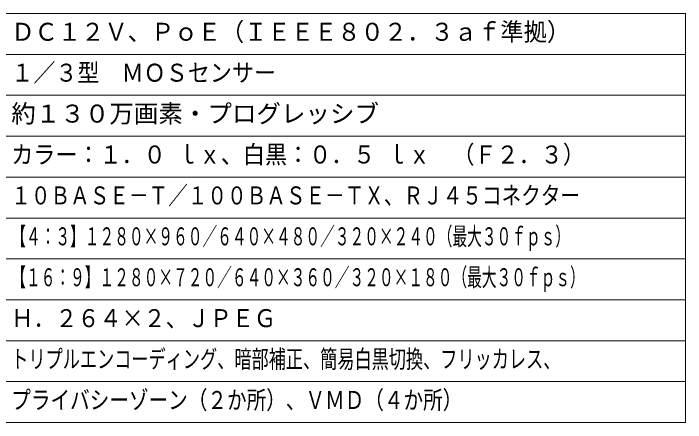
# Model space of a CAD drawing. Units: millimetres, scale not verified. Extents: x -62 to 63, y -56 to 57.
# Drawn here: x -19.7 to 62.5, y -56.5 to -6.5 of the extents above; entities that cross this region are included whole.
import ezdxf
from ezdxf.enums import TextEntityAlignment as Align

# ---------------------------------------------------------------- set-up
doc = ezdxf.new("R2010")
doc.units = ezdxf.units.MM
doc.header["$LTSCALE"] = 0.125
doc.layers.add('0-1_MOJI1', color=7, linetype='Continuous')
doc.layers.add('0-2_WAKU', color=1, linetype='Continuous', lineweight=18)
doc.styles.add('ＭＳ ゴシック', font='')
doc.styles.get('ＭＳ ゴシック').set_extended_font_data('MS Gothic')

msp = doc.modelspace()

# ---------------------------------------------------------------- linework, layer by layer
at = {"layer": '0-2_WAKU', "color": 4}
for p, q in [((-62.4976, -6.4967), (62.5024, -6.4967)), ((62.5024, -6.4967), (62.5024, -56.4967)), ((-62.4976, -56.4967), (62.5024, -56.4967))]:
    msp.add_line(p, q, dxfattribs=at)
at = {"layer": '0-2_WAKU'}
for p, q in [((-62.4976, -11.4967), (62.5024, -11.4967)), ((-62.4976, -16.4967), (62.5024, -16.4967)), ((-62.4976, -21.4967), (62.5024, -21.4967)), ((-62.4976, -26.4967), (62.5024, -26.4967)), ((-62.4976, -31.4967), (62.5024, -31.4967)), ((-62.4976, -36.4967), (62.5024, -36.4967)), ((-62.4976, -41.4967), (62.5024, -41.4967)), ((-62.4976, -46.4967), (62.5024, -46.4967)), ((-62.4976, -51.4967), (62.5024, -51.4967))]:
    msp.add_line(p, q, dxfattribs=at)

# ---------------------------------------------------------------- texts
at = {"layer": '0-1_MOJI1', "style": 'ＭＳ ゴシック'}
for s, width, p in [('ＤＣ１２Ｖ、ＰｏＥ（ＩＥＥＥ８０２．３ａｆ準拠）', 0.95, (-19.9976, -10.4967)), ('１／３型\u3000ＭＯＳセンサー', 0.9, (-19.9976, -15.4967)), ('カラー：１．０ ｌｘ、白黒：０．５ ｌｘ\u3000（Ｆ２．３）', 0.9, (-19.9976, -25.4967)), ('１０ＢＡＳＥ－Ｔ／１００ＢＡＳＥ－ＴＸ、ＲＪ４５コネクター', 0.8, (-19.9976, -30.4967)), ('【４：３】１２８０×９６０／６４０×４８０／３２０×２４０（最大３０ｆｐｓ）', 0.6, (-19.9976, -35.4967)), ('【１６：９】１２８０×７２０／６４０×３６０／３２０×１８０（最大３０ｆｐｓ）', 0.6, (-19.9976, -40.4967)), ('Ｈ．２６４×２、ＪＰＥＧ', 0.9, (-19.9976, -45.4967)), ('トリプルエンコーディング、暗部補正、簡易白黒切換、フリッカレス、', 0.7, (-19.9976, -50.4967)), ('プライバシーゾーン（２か所）、ＶＭＤ（４か所）', 0.8, (-19.9976, -55.4967))]:
    msp.add_text(s, height=2.199, dxfattribs=dict(at, width=width)).set_placement(p, align=Align.BOTTOM_LEFT)
msp.add_text('約１３０万画素・プログレッシブ', height=2.199, dxfattribs=at).set_placement((-19.9976, -20.4967), align=Align.BOTTOM_LEFT)

doc.saveas('drawing.dxf')
